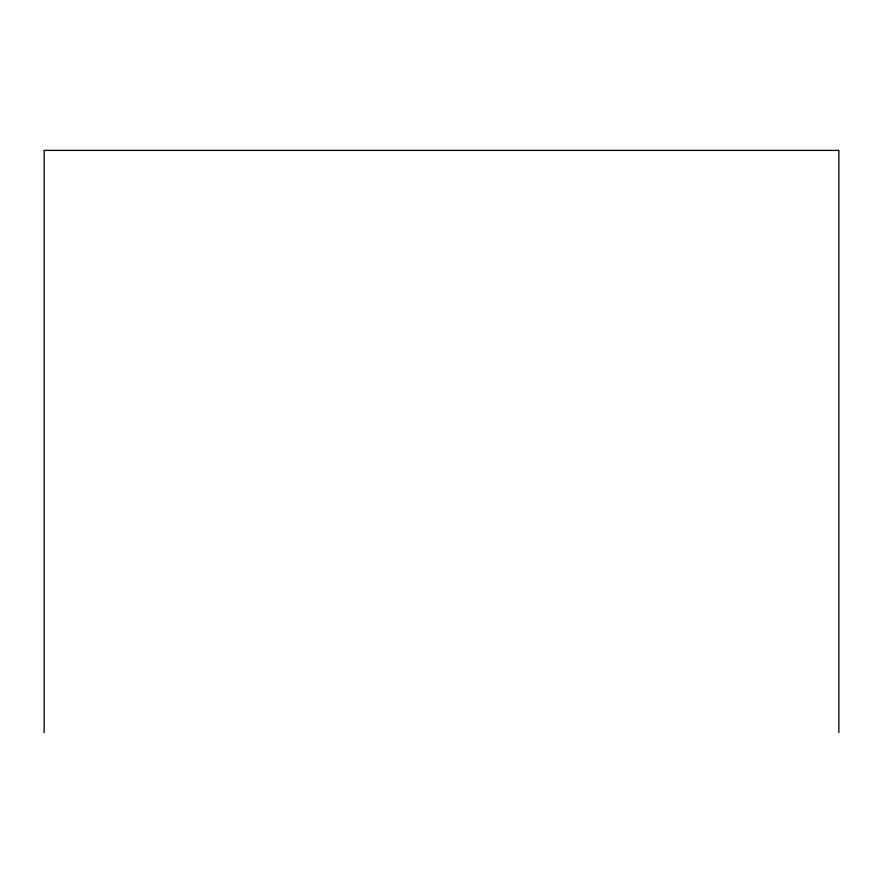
<?xml version="1.0" encoding="UTF-8"?>
<svg xmlns="http://www.w3.org/2000/svg" width="883" height="883" viewBox="0 0 883 883"><rect width="100%" height="100%" fill="white"/><g stroke="black" fill="none" stroke-linecap="round" stroke-linejoin="round"><path stroke-width="1.32" d="M838.85 732.614L838.85 150.386L44.15 150.386L44.15 732.614"/></g></svg>
